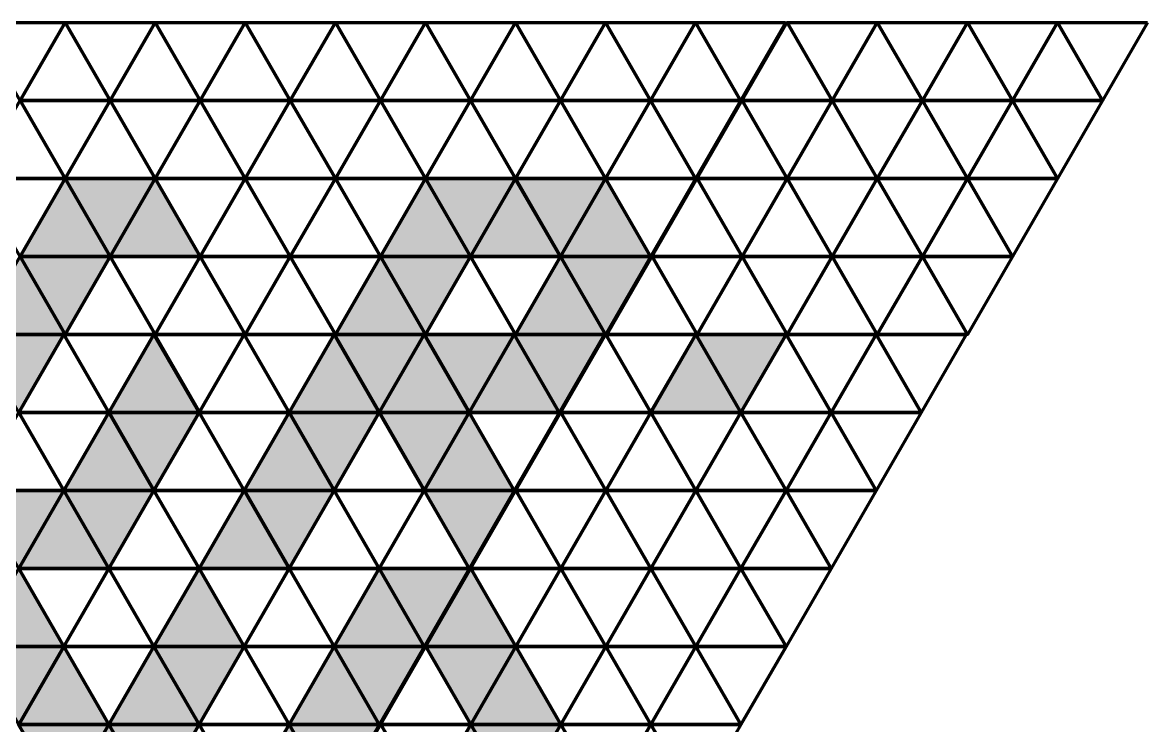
# Model space of a CAD drawing. Header units: inches. Extents: x 18 to 882, y -1167 to -33.
# Drawn here: x 345.4 to 571.9, y -516.4 to -374.9 of the extents above; entities that cross this region are included whole.
import ezdxf

# ---------------------------------------------------------------- set-up
doc = ezdxf.new("R2010")
doc.units = ezdxf.units.IN
doc.header["$MEASUREMENT"] = 0
doc.layers.add('Layer 1', color=7, linetype='Continuous')

# ---------------------------------------------------------------- blocks, each defined once
blk = doc.blocks.new('block 9')
at = {"layer": 'Layer 1', "true_color": 0xa7a9ab}
h = blk.add_hatch(color=253, dxfattribs=at)
h.dxf.hatch_style = 2
h.paths.add_polyline_path([(344.67, -421.88), (353.73, -406.17), (362.8, -421.88)])
h = blk.add_hatch(color=253, dxfattribs=at)
h.dxf.hatch_style = 2
h.paths.add_polyline_path([(372.22, -406.16), (363.15, -421.87), (354.09, -406.16)])
h = blk.add_hatch(color=253, dxfattribs=at)
h.dxf.hatch_style = 2
h.paths.add_polyline_path([(363.05, -421.87), (372.12, -406.17), (381.18, -421.87)])
h = blk.add_hatch(color=253, dxfattribs=at)
h.dxf.hatch_style = 2
h.paths.add_polyline_path([(417.45, -421.87), (426.52, -406.16), (435.58, -421.87)])
h = blk.add_hatch(color=253, dxfattribs=at)
h.dxf.hatch_style = 2
h.paths.add_polyline_path([(444.65, -406.15), (435.58, -421.86), (426.52, -406.15)])
h = blk.add_hatch(color=253, dxfattribs=at)
h.dxf.hatch_style = 2
h.paths.add_polyline_path([(435.35, -421.88), (444.42, -406.18), (453.49, -421.88)])
h = blk.add_hatch(color=253, dxfattribs=at)
h.dxf.hatch_style = 2
h.paths.add_polyline_path([(462.53, -406.4), (453.46, -422.1), (444.39, -406.4)])
h = blk.add_hatch(color=253, dxfattribs=at)
h.dxf.hatch_style = 2
h.paths.add_polyline_path([(453.86, -422.05), (462.93, -406.35), (472, -422.05)])
h = blk.add_hatch(color=253, dxfattribs=at)
h.dxf.hatch_style = 2
h.paths.add_polyline_path([(335.86, -437.58), (344.92, -421.87), (353.99, -437.58)])
h = blk.add_hatch(color=253, dxfattribs=at)
h.dxf.hatch_style = 2
h.paths.add_polyline_path([(363.06, -421.86), (353.99, -437.57), (344.92, -421.86)])
h = blk.add_hatch(color=253, dxfattribs=at)
h.dxf.hatch_style = 2
h.paths.add_polyline_path([(408.38, -437.57), (417.45, -421.87), (426.52, -437.57)])
h = blk.add_hatch(color=253, dxfattribs=at)
h.dxf.hatch_style = 2
h.paths.add_polyline_path([(435.58, -421.86), (426.52, -437.56), (417.45, -421.86)])
h = blk.add_hatch(color=253, dxfattribs=at)
h.dxf.hatch_style = 2
h.paths.add_polyline_path([(444.66, -437.58), (453.73, -421.87), (462.8, -437.58)])
h = blk.add_hatch(color=253, dxfattribs=at)
h.dxf.hatch_style = 2
h.paths.add_polyline_path([(472, -422.06), (462.93, -437.77), (453.86, -422.06)])
h = blk.add_hatch(color=253, dxfattribs=at)
h.dxf.hatch_style = 2
h.paths.add_polyline_path([(353.64, -437.57), (344.57, -453.27), (335.51, -437.57)])
h = blk.add_hatch(color=253, dxfattribs=at)
h.dxf.hatch_style = 2
h.paths.add_polyline_path([(363.05, -453.2), (372.12, -437.5), (381.18, -453.2)])
h = blk.add_hatch(color=253, dxfattribs=at)
h.dxf.hatch_style = 2
h.paths.add_polyline_path([(399.32, -453.29), (408.38, -437.58), (417.45, -453.29)])
h = blk.add_hatch(color=253, dxfattribs=at)
h.dxf.hatch_style = 2
h.paths.add_polyline_path([(426.52, -437.57), (417.45, -453.27), (408.38, -437.57)])
h = blk.add_hatch(color=253, dxfattribs=at)
h.dxf.hatch_style = 2
h.paths.add_polyline_path([(417.45, -453.29), (426.52, -437.59), (435.58, -453.29)])
h = blk.add_hatch(color=253, dxfattribs=at)
h.dxf.hatch_style = 2
h.paths.add_polyline_path([(444.64, -437.55), (435.58, -453.26), (426.51, -437.55)])
h = blk.add_hatch(color=253, dxfattribs=at)
h.dxf.hatch_style = 2
h.paths.add_polyline_path([(435.43, -453.29), (444.5, -437.59), (453.57, -453.29)])
h = blk.add_hatch(color=253, dxfattribs=at)
h.dxf.hatch_style = 2
h.paths.add_polyline_path([(462.44, -437.59), (453.38, -453.29), (444.31, -437.59)])
h = blk.add_hatch(color=253, dxfattribs=at)
h.dxf.hatch_style = 2
h.paths.add_polyline_path([(471.64, -453.29), (480.71, -437.59), (489.78, -453.29)])
h = blk.add_hatch(color=253, dxfattribs=at)
h.dxf.hatch_style = 2
h.paths.add_polyline_path([(499.2, -437.58), (490.13, -453.28), (481.06, -437.58)])
h = blk.add_hatch(color=253, dxfattribs=at)
h.dxf.hatch_style = 2
h.paths.add_polyline_path([(353.98, -468.99), (363.05, -453.28), (372.11, -468.99)])
h = blk.add_hatch(color=253, dxfattribs=at)
h.dxf.hatch_style = 2
h.paths.add_polyline_path([(381.18, -453.27), (372.11, -468.98), (363.05, -453.27)])
h = blk.add_hatch(color=253, dxfattribs=at)
h.dxf.hatch_style = 2
h.paths.add_polyline_path([(390.25, -468.99), (399.32, -453.29), (408.38, -468.99)])
h = blk.add_hatch(color=253, dxfattribs=at)
h.dxf.hatch_style = 2
h.paths.add_polyline_path([(417.45, -453.28), (408.38, -468.98), (399.32, -453.28)])
h = blk.add_hatch(color=253, dxfattribs=at)
h.dxf.hatch_style = 2
h.paths.add_polyline_path([(435.59, -453.25), (426.53, -468.96), (417.46, -453.25)])
h = blk.add_hatch(color=253, dxfattribs=at)
h.dxf.hatch_style = 2
h.paths.add_polyline_path([(426.03, -468.99), (435.1, -453.28), (444.17, -468.99)])
h = blk.add_hatch(color=253, dxfattribs=at)
h.dxf.hatch_style = 2
h.paths.add_polyline_path([(353.64, -468.98), (344.57, -484.68), (335.5, -468.98)])
h = blk.add_hatch(color=253, dxfattribs=at)
h.dxf.hatch_style = 2
h.paths.add_polyline_path([(344.67, -484.68), (353.73, -468.98), (362.8, -484.68)])
h = blk.add_hatch(color=253, dxfattribs=at)
h.dxf.hatch_style = 2
h.paths.add_polyline_path([(371.87, -468.97), (362.8, -484.67), (353.73, -468.97)])
h = blk.add_hatch(color=253, dxfattribs=at)
h.dxf.hatch_style = 2
h.paths.add_polyline_path([(381.18, -484.68), (390.25, -468.97), (399.32, -484.68)])
h = blk.add_hatch(color=253, dxfattribs=at)
h.dxf.hatch_style = 2
h.paths.add_polyline_path([(408.38, -468.96), (399.32, -484.67), (390.25, -468.96)])
h = blk.add_hatch(color=253, dxfattribs=at)
h.dxf.hatch_style = 2
h.paths.add_polyline_path([(444.42, -468.96), (435.35, -484.67), (426.29, -468.96)])
h = blk.add_hatch(color=253, dxfattribs=at)
h.dxf.hatch_style = 2
h.paths.add_polyline_path([(335.57, -500.58), (344.64, -484.88), (353.71, -500.58)])
h = blk.add_hatch(color=253, dxfattribs=at)
h.dxf.hatch_style = 2
h.paths.add_polyline_path([(371.83, -500.6), (380.9, -484.89), (389.96, -500.6)])
h = blk.add_hatch(color=253, dxfattribs=at)
h.dxf.hatch_style = 2
h.paths.add_polyline_path([(408, -500.64), (417.06, -484.93), (426.13, -500.64)])
h = blk.add_hatch(color=253, dxfattribs=at)
h.dxf.hatch_style = 2
h.paths.add_polyline_path([(435.2, -484.92), (426.13, -500.63), (417.07, -484.92)])
h = blk.add_hatch(color=253, dxfattribs=at)
h.dxf.hatch_style = 2
h.paths.add_polyline_path([(426.36, -500.64), (435.43, -484.93), (444.5, -500.64)])
h = blk.add_hatch(color=253, dxfattribs=at)
h.dxf.hatch_style = 2
h.paths.add_polyline_path([(353.96, -500.57), (344.9, -516.27), (335.83, -500.57)])
h = blk.add_hatch(color=253, dxfattribs=at)
h.dxf.hatch_style = 2
h.paths.add_polyline_path([(344.62, -516.19), (353.69, -500.48), (362.76, -516.19)])
h = blk.add_hatch(color=253, dxfattribs=at)
h.dxf.hatch_style = 2
h.paths.add_polyline_path([(362.67, -516.29), (371.73, -500.59), (380.8, -516.29)])
h = blk.add_hatch(color=253, dxfattribs=at)
h.dxf.hatch_style = 2
h.paths.add_polyline_path([(390.22, -500.58), (381.15, -516.28), (372.09, -500.58)])
h = blk.add_hatch(color=253, dxfattribs=at)
h.dxf.hatch_style = 2
h.paths.add_polyline_path([(398.93, -516.35), (408, -500.64), (417.07, -516.35)])
h = blk.add_hatch(color=253, dxfattribs=at)
h.dxf.hatch_style = 2
h.paths.add_polyline_path([(426.13, -500.63), (417.07, -516.34), (408, -500.63)])
h = blk.add_hatch(color=253, dxfattribs=at)
h.dxf.hatch_style = 2
h.paths.add_polyline_path([(444.5, -500.6), (435.43, -516.3), (426.37, -500.6)])
h = blk.add_hatch(color=253, dxfattribs=at)
h.dxf.hatch_style = 2
h.paths.add_polyline_path([(435.43, -516.35), (444.5, -500.64), (453.57, -516.35)])
h = blk.add_hatch(color=253, dxfattribs=at)
h.dxf.hatch_style = 2
h.paths.add_polyline_path([(362.51, -516.34), (353.44, -532.05), (344.38, -516.34)])
h = blk.add_hatch(color=253, dxfattribs=at)
h.dxf.hatch_style = 2
h.paths.add_polyline_path([(353.83, -532.02), (362.89, -516.31), (371.96, -532.02)])
h = blk.add_hatch(color=253, dxfattribs=at)
h.dxf.hatch_style = 2
h.paths.add_polyline_path([(381.03, -516.3), (371.96, -532.01), (362.89, -516.3)])
h = blk.add_hatch(color=253, dxfattribs=at)
h.dxf.hatch_style = 2
h.paths.add_polyline_path([(389.86, -532.05), (398.93, -516.35), (408, -532.05)])
h = blk.add_hatch(color=253, dxfattribs=at)
h.dxf.hatch_style = 2
h.paths.add_polyline_path([(417.42, -516.34), (408.35, -532.04), (399.28, -516.34)])
h = blk.add_hatch(color=253, dxfattribs=at)
h.dxf.hatch_style = 2
h.paths.add_polyline_path([(426.48, -532.05), (435.54, -516.35), (444.61, -532.05)])
h = blk.add_hatch(color=253, dxfattribs=at)
h.dxf.hatch_style = 2
h.paths.add_polyline_path([(453.68, -516.34), (444.61, -532.04), (435.54, -516.34)])
at = {"layer": 'Layer 1', "lineweight": 0}
for points in [[(344.67, -421.88), (353.73, -406.17), (362.8, -421.88), (344.67, -421.88)], [(372.22, -406.16), (363.15, -421.87), (354.09, -406.16), (372.22, -406.16)], [(363.05, -421.87), (372.12, -406.17), (381.18, -421.87), (363.05, -421.87)], [(417.45, -421.87), (426.52, -406.16), (435.58, -421.87), (417.45, -421.87)], [(444.65, -406.15), (435.58, -421.86), (426.52, -406.15), (444.65, -406.15)], [(435.35, -421.88), (444.42, -406.18), (453.49, -421.88), (435.35, -421.88)], [(462.53, -406.4), (453.46, -422.1), (444.39, -406.4), (462.53, -406.4)], [(453.86, -422.05), (462.93, -406.35), (472, -422.05), (453.86, -422.05)], [(335.86, -437.58), (344.92, -421.87), (353.99, -437.58), (335.86, -437.58)], [(363.06, -421.86), (353.99, -437.57), (344.92, -421.86), (363.06, -421.86)], [(408.38, -437.57), (417.45, -421.87), (426.52, -437.57), (408.38, -437.57)], [(435.58, -421.86), (426.52, -437.56), (417.45, -421.86), (435.58, -421.86)], [(444.66, -437.58), (453.73, -421.87), (462.8, -437.58), (444.66, -437.58)], [(472, -422.06), (462.93, -437.77), (453.86, -422.06), (472, -422.06)], [(353.64, -437.57), (344.57, -453.27), (335.51, -437.57), (353.64, -437.57)], [(363.05, -453.2), (372.12, -437.5), (381.18, -453.2), (363.05, -453.2)], [(399.32, -453.29), (408.38, -437.58), (417.45, -453.29), (399.32, -453.29)], [(426.52, -437.57), (417.45, -453.27), (408.38, -437.57), (426.52, -437.57)], [(417.45, -453.29), (426.52, -437.59), (435.58, -453.29), (417.45, -453.29)], [(444.64, -437.55), (435.58, -453.26), (426.51, -437.55), (444.64, -437.55)], [(435.43, -453.29), (444.5, -437.59), (453.57, -453.29), (435.43, -453.29)], [(462.44, -437.59), (453.38, -453.29), (444.31, -437.59), (462.44, -437.59)], [(471.64, -453.29), (480.71, -437.59), (489.78, -453.29), (471.64, -453.29)], [(499.2, -437.58), (490.13, -453.28), (481.06, -437.58), (499.2, -437.58)], [(353.98, -468.99), (363.05, -453.28), (372.11, -468.99), (353.98, -468.99)], [(381.18, -453.27), (372.11, -468.98), (363.05, -453.27), (381.18, -453.27)], [(390.25, -468.99), (399.32, -453.29), (408.38, -468.99), (390.25, -468.99)], [(417.45, -453.28), (408.38, -468.98), (399.32, -453.28), (417.45, -453.28)], [(435.59, -453.25), (426.53, -468.96), (417.46, -453.25), (435.59, -453.25)], [(426.03, -468.99), (435.1, -453.28), (444.17, -468.99), (426.03, -468.99)], [(353.64, -468.98), (344.57, -484.68), (335.5, -468.98), (353.64, -468.98)], [(344.67, -484.68), (353.73, -468.98), (362.8, -484.68), (344.67, -484.68)], [(371.87, -468.97), (362.8, -484.67), (353.73, -468.97), (371.87, -468.97)], [(381.18, -484.68), (390.25, -468.97), (399.32, -484.68), (381.18, -484.68)], [(408.38, -468.96), (399.32, -484.67), (390.25, -468.96), (408.38, -468.96)], [(444.42, -468.96), (435.35, -484.67), (426.29, -468.96), (444.42, -468.96)], [(335.57, -500.58), (344.64, -484.88), (353.71, -500.58), (335.57, -500.58)], [(371.83, -500.6), (380.9, -484.89), (389.96, -500.6), (371.83, -500.6)], [(408, -500.64), (417.06, -484.93), (426.13, -500.64), (408, -500.64)], [(435.2, -484.92), (426.13, -500.63), (417.07, -484.92), (435.2, -484.92)], [(426.36, -500.64), (435.43, -484.93), (444.5, -500.64), (426.36, -500.64)], [(353.96, -500.57), (344.9, -516.27), (335.83, -500.57), (353.96, -500.57)], [(344.62, -516.19), (353.69, -500.48), (362.76, -516.19), (344.62, -516.19)], [(362.67, -516.29), (371.73, -500.59), (380.8, -516.29), (362.67, -516.29)], [(390.22, -500.58), (381.15, -516.28), (372.09, -500.58), (390.22, -500.58)], [(398.93, -516.35), (408, -500.64), (417.07, -516.35), (398.93, -516.35)], [(426.13, -500.63), (417.07, -516.34), (408, -500.63), (426.13, -500.63)], [(444.5, -500.6), (435.43, -516.3), (426.37, -500.6), (444.5, -500.6)], [(435.43, -516.35), (444.5, -500.64), (453.57, -516.35), (435.43, -516.35)], [(362.51, -516.34), (353.44, -532.05), (344.38, -516.34), (362.51, -516.34)], [(353.83, -532.02), (362.89, -516.31), (371.96, -532.02), (353.83, -532.02)], [(381.03, -516.3), (371.96, -532.01), (362.89, -516.3), (381.03, -516.3)], [(389.86, -532.05), (398.93, -516.35), (408, -532.05), (389.86, -532.05)], [(417.42, -516.34), (408.35, -532.04), (399.28, -516.34), (417.42, -516.34)], [(426.48, -532.05), (435.54, -516.35), (444.61, -532.05), (426.48, -532.05)], [(453.68, -516.34), (444.61, -532.04), (435.54, -516.34), (453.68, -516.34)]]:
    blk.add_lwpolyline(points, dxfattribs=at)
blk = doc.blocks.new('block 10')
at = {"layer": 'Layer 1', "color": 179, "lineweight": 70, "true_color": 0x231f20}
for points in [[(353.95, -374.87), (344.89, -390.57), (335.82, -374.87), (353.95, -374.87)], [(344.89, -390.57), (353.95, -374.87), (363.02, -390.57), (344.89, -390.57)], [(372.09, -374.87), (363.02, -390.57), (353.95, -374.87), (372.09, -374.87)], [(363.02, -390.57), (372.09, -374.87), (381.15, -390.57), (363.02, -390.57)], [(390.22, -374.87), (381.15, -390.57), (372.09, -374.87), (390.22, -374.87)], [(381.15, -390.57), (390.22, -374.87), (399.29, -390.57), (381.15, -390.57)], [(408.36, -374.87), (399.29, -390.57), (390.22, -374.87), (408.36, -374.87)], [(399.29, -390.57), (408.36, -374.87), (417.42, -390.57), (399.29, -390.57)], [(426.49, -374.87), (417.42, -390.57), (408.36, -374.87), (426.49, -374.87)], [(417.42, -390.57), (426.49, -374.87), (435.56, -390.57), (417.42, -390.57)], [(444.62, -374.87), (435.56, -390.57), (426.49, -374.87), (444.62, -374.87)], [(435.56, -390.57), (444.62, -374.87), (453.69, -390.57), (435.56, -390.57)], [(462.76, -374.87), (453.69, -390.57), (444.62, -374.87), (462.76, -374.87)], [(453.69, -390.57), (462.76, -374.87), (471.82, -390.57), (453.69, -390.57)], [(480.89, -374.87), (471.82, -390.57), (462.76, -374.87), (480.89, -374.87)], [(471.82, -390.57), (480.89, -374.87), (489.96, -390.57), (471.82, -390.57)], [(499.02, -374.87), (489.96, -390.57), (480.89, -374.87), (499.02, -374.87)], [(490.28, -390.57), (499.34, -374.87), (508.41, -390.57), (490.28, -390.57)], [(517.48, -374.87), (508.41, -390.57), (499.34, -374.87), (517.48, -374.87)], [(508.41, -390.57), (517.48, -374.87), (526.55, -390.57), (508.41, -390.57)], [(535.61, -374.87), (526.55, -390.57), (517.48, -374.87), (535.61, -374.87)], [(526.55, -390.57), (535.61, -374.87), (544.68, -390.57), (526.55, -390.57)], [(553.75, -374.87), (544.68, -390.57), (535.61, -374.87), (553.75, -374.87)], [(544.68, -390.57), (553.75, -374.87), (562.81, -390.57), (544.68, -390.57)], [(571.88, -374.87), (562.81, -390.57), (553.75, -374.87), (571.88, -374.87)], [(335.82, -406.28), (344.89, -390.57), (353.95, -406.28), (335.82, -406.28)], [(363.02, -390.57), (353.95, -406.28), (344.89, -390.57), (363.02, -390.57)], [(353.95, -406.28), (363.02, -390.57), (372.09, -406.28), (353.95, -406.28)], [(381.15, -390.57), (372.09, -406.28), (363.02, -390.57), (381.15, -390.57)], [(372.09, -406.28), (381.16, -390.57), (390.22, -406.28), (372.09, -406.28)], [(399.29, -390.57), (390.22, -406.28), (381.15, -390.57), (399.29, -390.57)], [(390.22, -406.28), (399.29, -390.57), (408.36, -406.28), (390.22, -406.28)], [(417.42, -390.57), (408.36, -406.28), (399.29, -390.57), (417.42, -390.57)], [(408.36, -406.28), (417.42, -390.57), (426.49, -406.28), (408.36, -406.28)], [(435.56, -390.57), (426.49, -406.28), (417.42, -390.57), (435.56, -390.57)], [(426.49, -406.28), (435.56, -390.57), (444.62, -406.28), (426.49, -406.28)], [(453.69, -390.57), (444.62, -406.28), (435.56, -390.57), (453.69, -390.57)], [(444.62, -406.28), (453.69, -390.57), (462.76, -406.28), (444.62, -406.28)], [(471.82, -390.57), (462.76, -406.28), (453.69, -390.57), (471.82, -390.57)], [(462.76, -406.28), (471.82, -390.57), (480.89, -406.28), (462.76, -406.28)], [(489.96, -390.57), (480.89, -406.28), (471.82, -390.57), (489.96, -390.57)], [(481.21, -406.28), (490.28, -390.57), (499.35, -406.28), (481.21, -406.28)], [(508.41, -390.57), (499.34, -406.28), (490.28, -390.57), (508.41, -390.57)], [(499.35, -406.28), (508.41, -390.57), (517.48, -406.28), (499.35, -406.28)], [(526.55, -390.57), (517.48, -406.28), (508.41, -390.57), (526.55, -390.57)], [(517.48, -406.28), (526.55, -390.57), (535.61, -406.28), (517.48, -406.28)], [(544.68, -390.57), (535.61, -406.28), (526.55, -390.57), (544.68, -390.57)], [(535.61, -406.28), (544.68, -390.57), (553.75, -406.28), (535.61, -406.28)], [(562.81, -390.57), (553.75, -406.28), (544.68, -390.57), (562.81, -390.57)], [(353.95, -406.28), (344.89, -421.98), (335.82, -406.28), (353.95, -406.28)], [(344.89, -421.98), (353.95, -406.28), (363.02, -421.98), (344.89, -421.98)], [(372.09, -406.28), (363.02, -421.98), (353.95, -406.28), (372.09, -406.28)], [(363.02, -421.98), (372.09, -406.28), (381.16, -421.98), (363.02, -421.98)], [(390.22, -406.28), (381.15, -421.98), (372.09, -406.28), (390.22, -406.28)], [(381.16, -421.98), (390.22, -406.28), (399.29, -421.98), (381.16, -421.98)], [(408.36, -406.28), (399.29, -421.98), (390.22, -406.28), (408.36, -406.28)], [(399.29, -421.98), (408.36, -406.28), (417.42, -421.98), (399.29, -421.98)], [(426.49, -406.28), (417.42, -421.98), (408.36, -406.28), (426.49, -406.28)], [(417.42, -421.98), (426.49, -406.28), (435.56, -421.98), (417.42, -421.98)], [(444.62, -406.28), (435.56, -421.98), (426.49, -406.28), (444.62, -406.28)], [(435.56, -421.98), (444.62, -406.28), (453.69, -421.98), (435.56, -421.98)], [(462.76, -406.28), (453.69, -421.98), (444.62, -406.28), (462.76, -406.28)], [(453.69, -421.98), (462.76, -406.28), (471.82, -421.98), (453.69, -421.98)], [(480.89, -406.28), (471.82, -421.98), (462.76, -406.28), (480.89, -406.28)], [(472.14, -421.98), (481.21, -406.28), (490.28, -421.98), (472.14, -421.98)], [(499.34, -406.28), (490.28, -421.98), (481.21, -406.28), (499.34, -406.28)], [(490.28, -421.98), (499.35, -406.28), (508.41, -421.98), (490.28, -421.98)], [(517.48, -406.28), (508.41, -421.98), (499.34, -406.28), (517.48, -406.28)], [(508.41, -421.98), (517.48, -406.28), (526.55, -421.98), (508.41, -421.98)], [(535.61, -406.28), (526.55, -421.98), (517.48, -406.28), (535.61, -406.28)], [(526.55, -421.98), (535.61, -406.28), (544.68, -421.98), (526.55, -421.98)], [(553.75, -406.28), (544.68, -421.98), (535.61, -406.28), (553.75, -406.28)], [(335.82, -437.69), (344.89, -421.98), (353.95, -437.69), (335.82, -437.69)], [(363.02, -421.98), (353.95, -437.69), (344.89, -421.98), (363.02, -421.98)], [(353.95, -437.69), (363.02, -421.98), (372.09, -437.69), (353.95, -437.69)], [(381.15, -421.98), (372.09, -437.69), (363.02, -421.98), (381.15, -421.98)], [(372.09, -437.69), (381.15, -421.98), (390.22, -437.69), (372.09, -437.69)], [(399.29, -421.98), (390.22, -437.69), (381.15, -421.98), (399.29, -421.98)], [(390.22, -437.69), (399.29, -421.98), (408.36, -437.69), (390.22, -437.69)], [(417.42, -421.98), (408.36, -437.69), (399.29, -421.98), (417.42, -421.98)], [(408.36, -437.69), (417.42, -421.98), (426.49, -437.69), (408.36, -437.69)], [(435.56, -421.98), (426.49, -437.69), (417.42, -421.98), (435.56, -421.98)], [(426.49, -437.69), (435.56, -421.98), (444.62, -437.69), (426.49, -437.69)], [(453.69, -421.98), (444.62, -437.69), (435.56, -421.98), (453.69, -421.98)], [(444.62, -437.69), (453.69, -421.98), (462.76, -437.69), (444.62, -437.69)], [(471.82, -421.98), (462.76, -437.69), (453.69, -421.98), (471.82, -421.98)], [(463.08, -437.69), (472.14, -421.98), (481.21, -437.69), (463.08, -437.69)], [(490.28, -421.98), (481.21, -437.69), (472.14, -421.98), (490.28, -421.98)], [(481.21, -437.69), (490.28, -421.98), (499.34, -437.69), (481.21, -437.69)], [(508.41, -421.98), (499.34, -437.69), (490.28, -421.98), (508.41, -421.98)], [(499.34, -437.69), (508.41, -421.98), (517.48, -437.69), (499.34, -437.69)], [(526.55, -421.98), (517.48, -437.69), (508.41, -421.98), (526.55, -421.98)], [(517.48, -437.69), (526.55, -421.98), (535.61, -437.69), (517.48, -437.69)], [(544.68, -421.98), (535.61, -437.69), (526.55, -421.98), (544.68, -421.98)], [(353.71, -437.69), (344.64, -453.39), (335.57, -437.69), (353.71, -437.69)], [(344.64, -453.39), (353.71, -437.69), (362.77, -453.39), (344.64, -453.39)], [(371.84, -437.69), (362.77, -453.39), (353.71, -437.69), (371.84, -437.69)], [(362.77, -453.39), (371.84, -437.69), (380.91, -453.39), (362.77, -453.39)], [(389.98, -437.69), (380.91, -453.39), (371.84, -437.69), (389.98, -437.69)], [(380.91, -453.39), (389.97, -437.69), (399.04, -453.39), (380.91, -453.39)], [(408.11, -437.69), (399.04, -453.39), (389.97, -437.69), (408.11, -437.69)], [(399.04, -453.39), (408.11, -437.69), (417.18, -453.39), (399.04, -453.39)], [(426.24, -437.69), (417.17, -453.39), (408.11, -437.69), (426.24, -437.69)], [(417.18, -453.39), (426.24, -437.69), (435.31, -453.39), (417.18, -453.39)], [(444.38, -437.69), (435.31, -453.39), (426.24, -437.69), (444.38, -437.69)], [(435.31, -453.39), (444.38, -437.69), (453.44, -453.39), (435.31, -453.39)], [(462.51, -437.69), (453.44, -453.39), (444.38, -437.69), (462.51, -437.69)], [(453.76, -453.39), (462.83, -437.69), (471.9, -453.39), (453.76, -453.39)], [(480.96, -437.69), (471.9, -453.39), (462.83, -437.69), (480.96, -437.69)], [(471.9, -453.39), (480.96, -437.69), (490.03, -453.39), (471.9, -453.39)], [(499.1, -437.69), (490.03, -453.39), (480.96, -437.69), (499.1, -437.69)], [(490.03, -453.39), (499.1, -437.69), (508.17, -453.39), (490.03, -453.39)], [(517.23, -437.69), (508.17, -453.39), (499.1, -437.69), (517.23, -437.69)], [(508.17, -453.39), (517.23, -437.69), (526.3, -453.39), (508.17, -453.39)], [(535.37, -437.69), (526.3, -453.39), (517.23, -437.69), (535.37, -437.69)], [(335.57, -469.09), (344.64, -453.39), (353.71, -469.09), (335.57, -469.09)], [(362.77, -453.39), (353.71, -469.09), (344.64, -453.39), (362.77, -453.39)], [(353.71, -469.09), (362.77, -453.39), (371.84, -469.09), (353.71, -469.09)], [(380.91, -453.39), (371.84, -469.09), (362.77, -453.39), (380.91, -453.39)], [(371.84, -469.09), (380.91, -453.39), (389.98, -469.09), (371.84, -469.09)], [(399.04, -453.39), (389.97, -469.09), (380.91, -453.39), (399.04, -453.39)], [(389.98, -469.09), (399.04, -453.39), (408.11, -469.09), (389.98, -469.09)], [(417.18, -453.39), (408.11, -469.09), (399.04, -453.39), (417.18, -453.39)], [(408.11, -469.09), (417.18, -453.39), (426.24, -469.09), (408.11, -469.09)], [(435.31, -453.39), (426.24, -469.09), (417.18, -453.39), (435.31, -453.39)], [(426.24, -469.09), (435.31, -453.39), (444.38, -469.09), (426.24, -469.09)], [(453.44, -453.39), (444.38, -469.09), (435.31, -453.39), (453.44, -453.39)], [(444.7, -469.09), (453.76, -453.39), (462.83, -469.09), (444.7, -469.09)], [(471.9, -453.39), (462.83, -469.09), (453.76, -453.39), (471.9, -453.39)], [(462.83, -469.09), (471.9, -453.39), (480.96, -469.09), (462.83, -469.09)], [(490.03, -453.39), (480.96, -469.09), (471.9, -453.39), (490.03, -453.39)], [(480.96, -469.09), (490.03, -453.39), (499.1, -469.09), (480.96, -469.09)], [(508.17, -453.39), (499.1, -469.09), (490.03, -453.39), (508.17, -453.39)], [(499.1, -469.09), (508.17, -453.39), (517.23, -469.09), (499.1, -469.09)], [(526.3, -453.39), (517.23, -469.09), (508.17, -453.39), (526.3, -453.39)], [(353.71, -469.09), (344.64, -484.8), (335.57, -469.09), (353.71, -469.09)], [(344.64, -484.8), (353.71, -469.09), (362.77, -484.8), (344.64, -484.8)], [(371.84, -469.09), (362.77, -484.8), (353.71, -469.09), (371.84, -469.09)], [(362.77, -484.8), (371.84, -469.09), (380.91, -484.8), (362.77, -484.8)], [(389.97, -469.09), (380.91, -484.8), (371.84, -469.09), (389.97, -469.09)], [(380.91, -484.8), (389.98, -469.09), (399.04, -484.8), (380.91, -484.8)], [(408.11, -469.09), (399.04, -484.8), (389.97, -469.09), (408.11, -469.09)], [(399.04, -484.8), (408.11, -469.09), (417.18, -484.8), (399.04, -484.8)], [(426.24, -469.09), (417.18, -484.8), (408.11, -469.09), (426.24, -469.09)], [(417.18, -484.8), (426.24, -469.09), (435.31, -484.8), (417.18, -484.8)], [(444.38, -469.09), (435.31, -484.8), (426.24, -469.09), (444.38, -469.09)], [(435.63, -484.8), (444.7, -469.09), (453.76, -484.8), (435.63, -484.8)], [(462.83, -469.09), (453.76, -484.8), (444.7, -469.09), (462.83, -469.09)], [(453.76, -484.8), (462.83, -469.09), (471.9, -484.8), (453.76, -484.8)], [(480.96, -469.09), (471.9, -484.8), (462.83, -469.09), (480.96, -469.09)], [(471.9, -484.8), (480.96, -469.09), (490.03, -484.8), (471.9, -484.8)], [(499.1, -469.09), (490.03, -484.8), (480.96, -469.09), (499.1, -469.09)], [(490.03, -484.8), (499.1, -469.09), (508.17, -484.8), (490.03, -484.8)], [(517.23, -469.09), (508.17, -484.8), (499.1, -469.09), (517.23, -469.09)], [(335.57, -500.5), (344.64, -484.8), (353.71, -500.5), (335.57, -500.5)], [(362.77, -484.8), (353.71, -500.5), (344.64, -484.8), (362.77, -484.8)], [(353.71, -500.5), (362.77, -484.8), (371.84, -500.5), (353.71, -500.5)], [(380.91, -484.8), (371.84, -500.5), (362.77, -484.8), (380.91, -484.8)], [(371.84, -500.5), (380.91, -484.8), (389.97, -500.5), (371.84, -500.5)], [(399.04, -484.8), (389.97, -500.5), (380.91, -484.8), (399.04, -484.8)], [(389.97, -500.5), (399.04, -484.8), (408.11, -500.5), (389.97, -500.5)], [(417.18, -484.8), (408.11, -500.5), (399.04, -484.8), (417.18, -484.8)], [(408.11, -500.5), (417.18, -484.8), (426.24, -500.5), (408.11, -500.5)], [(435.31, -484.8), (426.24, -500.5), (417.18, -484.8), (435.31, -484.8)], [(426.56, -500.5), (435.63, -484.8), (444.7, -500.5), (426.56, -500.5)], [(453.76, -484.8), (444.69, -500.5), (435.63, -484.8), (453.76, -484.8)], [(444.7, -500.5), (453.76, -484.8), (462.83, -500.5), (444.7, -500.5)], [(471.9, -484.8), (462.83, -500.5), (453.76, -484.8), (471.9, -484.8)], [(462.83, -500.5), (471.9, -484.8), (480.96, -500.5), (462.83, -500.5)], [(490.03, -484.8), (480.96, -500.5), (471.9, -484.8), (490.03, -484.8)], [(480.96, -500.5), (490.03, -484.8), (499.1, -500.5), (480.96, -500.5)], [(508.17, -484.8), (499.1, -500.5), (490.03, -484.8), (508.17, -484.8)], [(353.71, -500.5), (344.64, -516.21), (335.57, -500.5), (353.71, -500.5)], [(344.64, -516.21), (353.71, -500.5), (362.77, -516.21), (344.64, -516.21)], [(371.84, -500.5), (362.77, -516.21), (353.71, -500.5), (371.84, -500.5)], [(362.77, -516.21), (371.84, -500.5), (380.91, -516.21), (362.77, -516.21)], [(389.97, -500.5), (380.91, -516.21), (371.84, -500.5), (389.97, -500.5)], [(380.91, -516.21), (389.97, -500.5), (399.04, -516.21), (380.91, -516.21)], [(408.11, -500.5), (399.04, -516.21), (389.97, -500.5), (408.11, -500.5)], [(399.04, -516.21), (408.11, -500.5), (417.17, -516.21), (399.04, -516.21)], [(426.24, -500.5), (417.18, -516.21), (408.11, -500.5), (426.24, -500.5)], [(417.49, -516.21), (426.56, -500.5), (435.63, -516.21), (417.49, -516.21)], [(444.69, -500.5), (435.63, -516.21), (426.56, -500.5), (444.69, -500.5)], [(435.63, -516.21), (444.69, -500.5), (453.76, -516.21), (435.63, -516.21)], [(462.83, -500.5), (453.76, -516.21), (444.69, -500.5), (462.83, -500.5)], [(453.76, -516.21), (462.83, -500.5), (471.9, -516.21), (453.76, -516.21)], [(480.96, -500.5), (471.9, -516.21), (462.83, -500.5), (480.96, -500.5)], [(471.9, -516.21), (480.96, -500.5), (490.03, -516.21), (471.9, -516.21)], [(499.1, -500.5), (490.03, -516.21), (480.96, -500.5), (499.1, -500.5)], [(362.77, -516.21), (353.71, -531.91), (344.64, -516.21), (362.77, -516.21)], [(353.71, -531.91), (362.77, -516.21), (371.84, -531.91), (353.71, -531.91)], [(380.91, -516.21), (371.84, -531.91), (362.77, -516.21), (380.91, -516.21)], [(371.84, -531.91), (380.91, -516.21), (389.97, -531.91), (371.84, -531.91)], [(399.04, -516.21), (389.97, -531.91), (380.91, -516.21), (399.04, -516.21)], [(389.97, -531.91), (399.04, -516.21), (408.11, -531.91), (389.97, -531.91)], [(417.18, -516.21), (408.11, -531.91), (399.04, -516.21), (417.18, -516.21)], [(408.43, -531.91), (417.5, -516.21), (426.56, -531.91), (408.43, -531.91)], [(435.63, -516.21), (426.56, -531.91), (417.49, -516.21), (435.63, -516.21)], [(426.56, -531.91), (435.63, -516.21), (444.7, -531.91), (426.56, -531.91)], [(453.76, -516.21), (444.69, -531.91), (435.63, -516.21), (453.76, -516.21)], [(444.7, -531.91), (453.76, -516.21), (462.83, -531.91), (444.7, -531.91)], [(471.9, -516.21), (462.83, -531.91), (453.76, -516.21), (471.9, -516.21)], [(462.83, -531.91), (471.9, -516.21), (480.96, -531.91), (462.83, -531.91)], [(490.03, -516.21), (480.96, -531.91), (471.9, -516.21), (490.03, -516.21)]]:
    blk.add_lwpolyline(points, dxfattribs=at)
blk = doc.blocks.new('block 8')
at = {"layer": 'Layer 1'}
for name in ['block 10', 'block 9']:
    blk.add_blockref(name, (0, 0), dxfattribs=at)

msp = doc.modelspace()

# ---------------------------------------------------------------- block references
at = {"layer": 'Layer 1'}
msp.add_blockref('block 8', (0, 0), dxfattribs=at)

doc.saveas('drawing.dxf')
